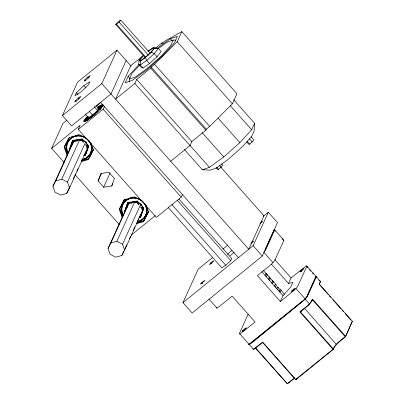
<?xml version="1.0" encoding="UTF-8"?>
<svg xmlns="http://www.w3.org/2000/svg" width="404" height="404" viewBox="0 0 404 404"><rect width="100%" height="100%" fill="white"/><g stroke="black" fill="none" stroke-linecap="round" stroke-linejoin="round"><path stroke-width="0.61" d="M99.263 109.949L100.142 109.115L101.682 105.368L97.632 107.989M97.748 108.626L99.298 107.621L99.95 108.216L98.536 110.161L92.592 115.771L87.784 118.887L87.537 117.933L88.224 116.993M148.147 51.258L153.222 47.717L158.408 48.475L161.161 51.581L157.004 56.727L149.515 63.539L143.082 68.029L141.471 67.559L138.718 64.453L138.951 60.701L143.723 55.343M252.813 349.071L253.939 349.303L262.433 342.693L262.923 342.744L295.531 379.492L296.021 379.543L333.224 349.344L333.255 348.879L300.647 312.13L301.126 310.666M129.199 82.103L129.391 79.078L131.856 73.654L139.693 65.094M233.704 99.768L254.581 123.296L254.081 131.154L251.616 136.577L241.713 147.389L228.169 159.439L216.145 168.14L210.226 170.175L202.374 169.751L184.421 149.515M333.224 349.344C335.562 343.799 341.163 340.612 345.486 336.754L352.323 321.281L319.256 284.017L320.443 281.406L316.307 276.745L315.63 276.548L316.867 277.947M352.323 321.281L345.486 336.754M82.815 141.834L81.684 140.334L79.881 140.617M138.325 204.389L136.794 202.444L134.997 202.727M98.111 181.012L100.737 173.533L108.878 172.271L114.388 178.477L111.762 185.956L103.621 187.219L98.111 181.012L101.732 173.033M72.735 140.4L69.513 149.424L72.735 140.4L82.234 138.925L84.643 141.642M71.816 145.799L73.281 141.647L77.482 140.991M72.897 143.491L73.503 141.769L74.664 141.587M86.754 147.874L87.158 146.728L85.976 145.389M84.673 154.48L85.719 151.515M86.764 148.546L87.39 146.768L85.35 144.47M83.668 155.505L85.446 155.227L88.663 146.172L86.653 143.905M127.851 202.51L124.629 211.534L127.851 202.51L137.35 201.035L138.956 202.843M126.932 207.909L128.396 203.757L131.997 203.192M141.87 209.984L142.274 208.838L140.693 207.055M140.622 214.216L139.789 216.589L139.643 216.302M142.087 210.065L142.506 208.878L140.875 207.04M139.375 217.524L140.562 217.337L143.779 208.282L142.572 206.924M69.513 149.424L72.584 140.733L82.052 139.249L86.027 142.344L88.521 146.536L85.446 155.227L83.997 155.298M85.224 155.101L88.208 146.662L86.027 142.344L81.931 139.582L72.73 141.026M124.629 211.534L127.699 202.843L137.168 201.359L141.137 204.454L143.632 208.646L140.562 217.337L139.112 217.408M140.339 217.211L143.324 208.772L141.137 204.454L137.042 201.692L127.846 203.136M81.931 139.582L82.234 138.925M137.042 201.692L137.35 201.035M88.208 146.662L88.663 146.172M143.324 208.772L143.779 208.282M126.159 60.529L110.979 93.96L71.604 125.922L62.418 115.569L77.593 82.138L116.973 50.177L131.184 66.19M76.422 92.657L74.998 95.793L81.017 91.895L88.461 84.865L89.88 81.729L83.86 85.628L76.422 92.657L78.088 94.541M64.191 162.484L51.667 148.369L63.049 123.291L66.912 120.155M75.29 100.768L74.72 102.02L77.129 100.465L80.103 97.652L80.674 96.399L78.265 97.955L75.29 100.768L76.124 101.707M84.774 79.871L84.204 81.123L86.613 79.568L89.592 76.755L90.158 75.503L87.754 77.058L84.774 79.871L85.608 80.81M182.502 194.385L181.219 197.218L156.348 217.408L78.265 129.416L80.164 125.235L51.667 148.369M87.476 148.435L69.533 187.966L66.751 193.349L60.741 195.102L55.02 192.188L52.944 186.315L71.67 145.066M52.944 186.315L55.727 180.931L73.669 141.4M62.418 115.569L101.793 83.613L116.973 50.177M88.203 116.574L87.32 117.407L85.8 120.761L85.416 120.74L86.976 117.301L87.88 116.448M55.727 180.931L61.741 179.179L79.421 140.223M97.718 110.358L98.707 108.181L97.743 110.671L97.718 110.358L92.561 115.226L88.39 117.928L88.774 117.948M85.416 120.74L91.991 116.483L100.121 108.807L101.682 105.368M69.533 187.966L67.458 182.093L85.401 142.561M78.265 129.416L103.136 109.232L104.424 106.398M66.751 193.349L69.872 186.476M73.25 179.028L74.291 176.735M74.811 175.594L75.593 173.871M76.891 171.008L77.932 168.715M81.315 161.267L82.355 158.979M90.885 153.722L89.627 156.717L90.991 153.717M139.087 64.393L128.144 76.336L125.215 82.795L132.254 80.381L146.576 70.018L162.706 55.661L174.493 42.799L177.422 36.34L170.382 38.759L157.05 48.404M143.789 55.121L130.75 65.706L115.574 99.137L134.891 83.461L136.698 79.477L150.717 68.099L151.177 67.084L154.586 64.317L177.25 41.703L181.825 31.623L236.941 93.733L232.366 103.813L209.701 126.427L206.292 129.194L205.833 130.209L191.814 141.587L190.006 145.571L170.69 161.246M103.621 187.219L110.09 172.973M175.659 40.188L173.245 40.057L170.781 45.485L160.878 56.297L147.334 68.347L135.31 77.048L129.391 79.078M111.762 185.956L112.797 183.679M142.592 210.545L124.649 250.076L121.867 255.459L115.857 257.212L110.135 254.298L108.06 248.425L128.083 204.313M108.06 248.425L110.842 243.041L128.528 204.081M110.842 243.041L116.852 241.289L134.537 202.333M124.649 250.076L122.574 244.203L140.516 204.671M121.867 255.459L123.685 251.45M124.987 248.586L126.805 244.577M129.406 238.845L130.447 236.557M133.047 230.825L134.87 226.816M137.471 221.089L138.511 218.796M136.441 223.71L143.45 221.67L143.97 220.528M202.374 169.751L209.418 167.332L223.735 156.969L239.86 142.627L251.652 129.755L254.581 123.296M263.423 216.226L268.296 212.272L277.482 222.619L262.307 256.055L192.147 312.999L182.962 302.647L198.142 269.21L212.757 257.348M168.175 207.429L221.781 267.842L225.791 265.241L230.755 260.56L231.704 258.469L178.932 199M182.962 302.647L253.121 245.703L268.296 212.272M265.1 249.616L274.281 229.386M248.192 314.135L239.264 333.8L239.941 333.997L249.127 344.349L305.146 298.884L306.899 296.718L316.079 276.488L306.894 266.135L306.217 265.938L291.072 277.922L288.552 283.472L271.432 264.181M272.993 262.651L263.812 252.303L265.559 250.132L274.74 229.906L283.926 240.259L274.745 260.484L272.993 262.651L269.842 265.519L257.409 275.614L280.371 301.495L292.804 291.4L295.96 288.532L297.713 286.365L306.894 266.135M280.371 301.495L283.027 295.637L290.819 286.906L292.875 282.371L288.552 283.472M306.894 296.364L315.817 276.7M316.307 276.745L307.126 296.975L305.379 299.142L252.066 342.718L249.359 344.607L248.677 344.41M300.647 312.13L301.318 310.641M320.412 281.876L319.322 284.28L319.503 284.638M296.021 379.543L296.47 378.548M333.255 348.879C335.507 343.451 341.001 340.37 345.208 336.603L345.476 336.572M143.45 221.67L148.324 212.241L145.698 204.823M67.529 155.091L64.504 146.495L68.796 138.213M67.675 154.939L64.741 146.607L69.518 137.4M81.189 160.848L88.441 158.727L93.213 149.52L90.91 142.971M89.627 156.717L91.097 153.798M81.679 160.893L88.663 158.848L93.526 149.465M122.644 217.201L119.619 208.605L124.2 199.773M122.579 216.453L119.857 208.716L124.629 199.51L126.442 198.98M147.122 213.666L147.965 212.039M136.906 222.781L143.551 220.837L148.329 211.63M147.319 213.862L148.212 212.044M136.794 223.003L143.773 220.958L148.354 212.125M85.466 118.837L86.89 117.15M86.097 117.867L83.911 120.877L84.33 121.771L85.517 121.71M88.224 117.337L87.517 118.306L87.784 118.887M87.799 118.488L92.45 115.478L98.192 110.055L99.561 108.176L99.298 107.621M103.187 105.232L100.995 108.242L101.732 107.393M87.481 116.367L83.704 121.043L85.315 121.513L91.748 117.024L99.238 110.211L103.394 105.065L101.783 104.596L97.329 107.701L99.859 105.797L98.899 106.575M138.951 60.701L140.228 61.065L145.304 57.53L151.207 52.156L154.495 48.086L158.408 48.475L154.237 53.631L146.758 60.433L140.334 64.918L138.718 64.453M242.986 330.24L242.107 331.325L243.804 330.477L246.253 327.962L245.915 327.861L242.986 330.24L243.809 331.174M300.778 270.892L299.904 271.978L301.596 271.129L304.045 268.609L302.354 269.458L300.778 270.892L301.606 271.826M305.323 298.551L306.636 296.925M300.672 311.661C304.692 307.919 310.348 305.151 312.322 299.697L345.208 336.603M142.405 56.54L139.213 60.489L140.451 60.842L145.349 57.424L151.04 52.247L154.237 48.298L153 47.945L148.101 51.364M100.152 109.504L100.914 108.565M145.379 57.898L115.66 24.407L117.367 22.447L119.953 20.346L120.841 20.2L150.142 53.222M115.66 24.407L116.544 24.26L119.135 22.159L120.841 20.2M216.059 167.68L217.69 169.523L218.574 169.377L222.872 165.317L221.65 163.938M246.738 141.991L248.778 144.289L249.662 144.142L253.959 140.087L251.101 136.865M210.822 262.797L209.459 264.362L210.166 264.246L212.236 262.56L213.605 260.999L212.898 261.115L210.822 262.797L211.575 263.741M201.879 282.497L200.515 284.062L201.222 283.946L204.661 280.699L203.954 280.815L201.879 282.497L202.631 283.441M94.137 114.074L92.561 115.226M95.738 113.277L91.991 116.483M96.869 105.742L100.505 102.429M93.794 115.534L96.127 113.413M293.41 289.158L290.961 291.678L292.653 290.829L295.107 288.315L293.41 289.158L294.238 290.092M94.637 114.504L87.234 120.311L88.279 119.624M148.616 51.202L150.066 50.025M155.51 48.121L162.282 42.627L161.822 43.642L165.231 40.875L181.825 31.623M131.194 235.178L155.343 215.579M222.988 249.046L227.856 245.092M260.918 222.139L262.454 221.347L259.843 223.922M251.975 241.839L253.51 241.052L250.904 243.622M302.041 301.647L249.344 344.127L249.359 344.607L253.49 349.268L262.676 342.122L295.753 379.568M311.701 300.581L312.6 299.854M294.511 378.361L287.289 383.8L294.617 377.937M295.743 379.386L333.214 349.162M96.798 112.549L98.096 111.499M158.307 48.616L167.327 42.092L173.245 40.057M216.302 307.924L216.978 308.121L219.685 306.227L232.123 296.137L255.086 322.013L239.941 333.997M98.212 107.999L101.667 105.762M98.238 108.575L99.682 107.641L100.51 108.57M89.774 117.301L91.279 116.327M86.289 120.442L91.723 116.923M71.331 136.87L74.351 135.986M75.558 135.633L78.578 134.749M128.861 198.273L133.088 197.036M81.325 161.6L88.34 159.56L93.208 150.131L90.582 142.713M80.472 140.683L81.633 140.501M135.587 202.793L136.749 202.611M84.411 155.075L85.597 154.894M138.931 217.276L140.713 217.004M153.222 47.717L154.495 48.086M283.249 240.062L283.926 240.259M320.443 281.406L318.938 280.275M248.45 344.152L249.127 344.349M98.192 110.055L98.536 110.161M86.976 117.301L87.32 117.407M287.289 383.8L255.252 347.874M304.995 298.955L309.59 304.131M151.207 52.156L154.237 53.631L157.004 56.727M86.239 138.158L79.568 134.759L69.049 137.82L64.18 147.248L67.205 155.808M141.355 200.268L134.684 196.869L124.164 199.929L119.291 209.358L122.119 217.347M61.741 179.179L67.458 182.093M116.852 241.289L122.574 244.203M263.504 270.619L266.382 273.745M156.792 48.01L157.58 48.894M177.25 41.703L232.366 103.813M230.356 105.757L251.652 129.755M170.382 38.759L172.053 40.637M249.399 138.819L252.258 142.041M247.218 141.385L249.662 144.142M218.145 118.16L239.86 142.627M119.135 22.159L148.435 55.176M154.586 64.317L209.701 126.427M116.544 24.26L145.844 57.277M149.515 63.539L146.758 60.433L145.304 57.53M151.177 67.084L206.292 129.194M150.717 68.099L205.833 130.209M202.025 132.502L223.735 156.969M219.534 165.433L221.17 167.271M220.806 167.19L263.943 215.802L248.768 249.238L101.793 83.613M274.483 230.179L275.316 231.118M281.997 238.648L282.83 239.592M306.217 265.938L307.883 267.822M309.555 269.705L310.807 271.114M312.479 272.998L313.312 273.937M216.943 167.534L218.574 169.377M319.923 285.113L328.28 294.536M329.538 295.945L330.79 297.359M332.881 299.718L340.825 308.666M342.077 310.08L343.334 311.494M345.425 313.852L350.859 319.973M136.698 79.477L191.814 141.587M189.794 145.218L209.418 167.332M134.891 83.461L190.006 145.571M128.144 76.336L129.815 78.219M345.516 336.285L312.444 299.021C310.328 304.914 304.212 307.883 299.879 311.923L332.946 349.192M274.786 259.57L291.072 277.922M295.96 288.532L305.146 298.884M253.121 245.703L262.307 256.055M304.571 308.378L336.421 344.516M267.302 274.781L269.594 277.361M270.513 278.396L272.801 280.977M273.457 281.719L275.533 284.057A12.58 1.762 -41.6 0 1 274.26 286.219M261.736 271.639L283.027 295.637M87.754 77.058L88.587 78.002M100.616 102.374L238.405 257.646M83.86 85.628L85.951 87.981M103.136 109.232L181.219 197.218M96.011 105.55L98.945 108.858M94.223 106.696L97.995 110.943M177.149 200.147L230.755 260.56M78.265 97.955L79.103 98.899M89.264 111.383L92.612 115.16M171.766 204.358L225.791 265.241M85.249 113.984L88.602 117.756M82.052 139.249L83.668 141.072M87.309 145.167L88.521 146.536M137.168 201.359L138.784 203.182M139.996 204.545L140.804 205.459M142.824 207.732L143.632 208.646M81.684 140.334L83.719 142.632M136.794 202.444L138.835 204.742M255.505 347.814L287.279 383.618M209.045 299.177L216.978 308.121M75.467 175.19L119.306 224.594M143.082 68.029L140.334 64.918L140.228 61.065M281.078 290.304L284.502 294.279M83.886 121.251L84.33 121.771M92.45 115.478L92.592 115.771M146.233 205.676L148.117 211.034M100.121 108.807L100.142 109.115M67.721 153.333A12.857 12.145 24.4 0 1 74.099 136.537A12.857 12.145 24.4 0 1 91.153 144.95A12.857 12.145 24.4 0 1 81.578 160.171M68.003 153.136A12.58 11.883 24.4 0 1 74.048 136.774A12.58 11.883 24.4 0 1 90.794 144.551A12.58 11.883 24.4 0 1 82.169 159.711M91.456 150.147A12.58 11.883 24.4 0 1 82.901 159.242M67.887 152.278A12.58 11.883 24.4 0 1 70.902 138.33M71.897 137.602A12.58 11.883 24.4 0 1 73.594 136.688M74.816 136.229A12.58 11.883 24.4 0 1 76.058 135.906M88.865 140.511A12.58 11.883 24.4 0 1 89.88 141.961M91.38 145.748A12.58 11.883 24.4 0 1 91.632 148.238M144.369 203.358A12.857 12.145 24.4 0 1 137.259 222.18M123.139 215.978A12.857 12.145 24.4 0 1 126.346 200.121A12.857 12.145 24.4 0 1 143.228 202.005M123.114 215.246A12.58 11.883 24.4 0 1 128.967 198.96A12.58 11.883 24.4 0 1 145.763 206.267A12.58 11.883 24.4 0 1 137.895 221.68M146.107 214.039A12.58 11.883 24.4 0 1 137.395 221.498M123.27 214.923A12.58 11.883 24.4 0 1 129.315 198.551M134.123 197.758A12.58 11.883 24.4 0 1 135.335 197.849M144.334 203.081A12.58 11.883 24.4 0 1 145.294 204.591M146.602 208.459A12.58 11.883 24.4 0 1 146.445 212.873M234.138 252.268A10.484 1.47 -41.6 0 1 230.063 255.838M227.442 254.5A10.484 1.47 -41.6 0 1 232.012 250.308M279.012 290.511A12.58 1.762 -41.6 0 1 279.805 292.466M265.514 273.397A12.58 1.762 -41.6 0 1 265.105 275.902M277.109 287.608A12.58 1.762 -41.6 0 1 277.442 289.804M279.29 288.926A12.58 1.762 -41.6 0 1 278.886 291.43M265.691 274.745A12.58 1.762 -41.6 0 1 266.024 276.937M268.721 277.018A12.58 1.762 -41.6 0 1 268.317 279.523M275.584 284.744A12.58 1.762 -41.6 0 1 275.174 287.254M277.795 286.608A12.58 1.762 -41.6 0 1 276.523 288.769M272.589 281.371A12.58 1.762 -41.6 0 1 272.185 283.881M268.902 278.361A12.58 1.762 -41.6 0 1 269.236 280.558M271.927 280.629A12.58 1.762 -41.6 0 1 271.523 283.133"/></g></svg>
